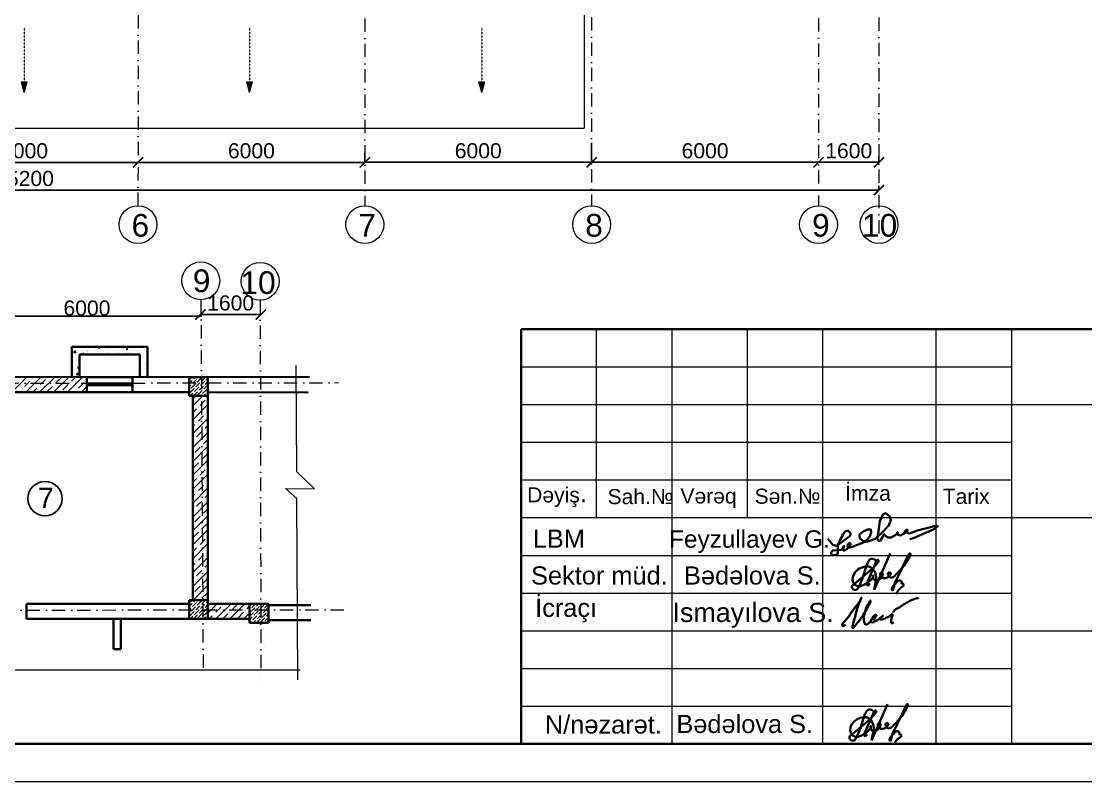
# Model space of a CAD drawing. Header units: millimetres. Extents: x 895788 to 1136524, y -21936 to 400945.
# Drawn here: x 1049184 to 1077339, y 130128 to 150246 of the extents above; entities that cross this region are included whole.
import ezdxf

# ---------------------------------------------------------------- set-up
doc = ezdxf.new("R2010")
doc.units = ezdxf.units.MM
doc.linetypes.add('( Hidden )', pattern=[0.275, 0.15, -0.125])
doc.linetypes.add('Штрихпунктирная', pattern=[670.277762, 352.777767, -176.388884, 0, -141.111112])
for name, color, linetype in [('0_ANNOT_Dimensions', 7, 'Continuous'), ('Arakesmelerin x_tti', 7, 'Continuous'), ('Конструктив - Ограждающий', 7, 'Continuous')]:
    doc.layers.add(name, color=color, linetype=linetype)
for name, color, linetype, lineweight in [('0_Ном._пера__21', 7, 'Continuous', 30), ('Arakesmelerin x_tti_Ном._пера__1', 7, 'Continuous', 15), ('Layer2_Pen_No__1', 7, 'Continuous', 15), ('невидимка_Ном._пера__241_Ном._пера__7', 7, 'Continuous', 60), ('оси_Ном._пера__1', 7, 'Continuous', 15), ('перегородка_Ном._пера__1_Ном._пера__7', 7, 'Continuous', 60), ('перегородка_Ном._пера__7', 7, 'Continuous', 60), ('перегородка_Ном._пера__7_Ном._пера__7', 7, 'Continuous', 60), ('размер_Ном._пера__241_Ном._пера__7', 7, 'Continuous', 60)]:
    doc.layers.add(name, color=color, linetype=linetype, lineweight=lineweight)
doc.styles.get("Standard").update_dxf_attribs({"font": 'arial.ttf', "height": 400})
doc.styles.add('СГЕНЕРИР_СТИЛЬ_1', font='arial.ttf')
doc.dimstyles.new('razmeri a-g', dxfattribs={"dimtxt": 400, "dimasz": 270, "dimexe": 1.25, "dimexo": 0.625, "dimgap": 100, "dimtad": 1, "dimdec": 0, "dimtxsty": 'Standard', "dimblk": 'ARCHTICK', "dimcen": 2.5, "dimadec": 0, "dimazin": 0, "dimtfac": 1, "dimtdec": 0, "dimtmove": 0, "dimatfit": 3, "dimfxl": 1, "dimarcsym": 0})

# ---------------------------------------------------------------- blocks, each defined once
blk = doc.blocks.new('Линия_326', base_point=(1903276, -1670817))
at = {"layer": 'Arakesmelerin x_tti', "linetype": 'Continuous', "lineweight": 0, "true_color": 0x000000}
blk.add_hatch(color=18, dxfattribs=at).paths.add_polyline_path([(1903276, -1674188), (1903426, -1673628), (1903126, -1673628)])
at = {"layer": 'Arakesmelerin x_tti_Ном._пера__1', "linetype": '( Hidden )'}
blk.add_line((1903276, -1670817), (1903276, -1673628), dxfattribs=at)
at = {"layer": 'Arakesmelerin x_tti_Ном._пера__1', "linetype": 'Continuous'}
for p, q in [((1903276, -1674188), (1903126, -1673628)), ((1903126, -1673628), (1903426, -1673628)), ((1903276, -1674188), (1903426, -1673628))]:
    blk.add_line(p, q, dxfattribs=at)
blk = doc.blocks.new('_ArchTick')
at = {"color": 0, "linetype": 'ByBlock', "const_width": 0.15}
blk.add_lwpolyline([(-0.5, -0.5), (0.5, 0.5)], dxfattribs=at)
blk = doc.blocks.new('*D100')
at = {"color": 0, "lineweight": -2, "transparency": 16777216}
for p, q in [((1026671, 145889), (1026671, 145779)), ((1071871, 145889), (1071871, 145779)), ((1071871, 145781), (1026671, 145781))]:
    blk.add_line(p, q, dxfattribs=at)
at = {"layer": 'Defpoints', "color": 0, "transparency": 16777216}
for p in [(1026671, 145890), (1071871, 145890), (1026671, 145781)]:
    blk.add_point(p, dxfattribs=at)
at = {"color": 0, "lineweight": -2, "transparency": 16777216, "xscale": 270, "yscale": 270, "zscale": 270, "rotation": 180}
blk.add_blockref('_ArchTick', (1026671, 145781), dxfattribs=at)
at = {"color": 0, "lineweight": -2, "transparency": 16777216, "xscale": 270, "yscale": 270, "zscale": 270}
blk.add_blockref('_ArchTick', (1071871, 145781), dxfattribs=at)
at = {"color": 0, "transparency": 16777216, "insert": (1049271, 146085), "char_height": 400, "attachment_point": 5}
blk.add_mtext('45200', dxfattribs=at)
blk = doc.blocks.new('*D105')
at = {"color": 0, "lineweight": -2, "transparency": 16777216}
for p, q in [((1046271, 146514), (1046271, 146515)), ((1046271, 146514), (1052271, 146514)), ((1052271, 146514), (1052271, 146515))]:
    blk.add_line(p, q, dxfattribs=at)
at = {"layer": 'Defpoints', "color": 0, "transparency": 16777216}
for p in [(1046271, 146514), (1052271, 146514), (1052271, 146514)]:
    blk.add_point(p, dxfattribs=at)
at = {"color": 0, "lineweight": -2, "transparency": 16777216, "xscale": 270, "yscale": 270, "zscale": 270, "rotation": 180}
blk.add_blockref('_ArchTick', (1046271, 146514), dxfattribs=at)
at = {"color": 0, "lineweight": -2, "transparency": 16777216, "xscale": 270, "yscale": 270, "zscale": 270}
blk.add_blockref('_ArchTick', (1052271, 146514), dxfattribs=at)
at = {"color": 0, "transparency": 16777216, "insert": (1049271, 146818), "char_height": 400, "attachment_point": 5}
blk.add_mtext('6000', dxfattribs=at)
blk = doc.blocks.new('*D106')
at = {"color": 0, "lineweight": -2, "transparency": 16777216}
for p, q in [((1052271, 146514), (1052271, 146515)), ((1052271, 146514), (1058271, 146514)), ((1058271, 146514), (1058271, 146515))]:
    blk.add_line(p, q, dxfattribs=at)
at = {"layer": 'Defpoints', "color": 0, "transparency": 16777216}
for p in [(1052271, 146514), (1058271, 146514), (1058271, 146514)]:
    blk.add_point(p, dxfattribs=at)
at = {"color": 0, "lineweight": -2, "transparency": 16777216, "xscale": 270, "yscale": 270, "zscale": 270, "rotation": 180}
blk.add_blockref('_ArchTick', (1052271, 146514), dxfattribs=at)
at = {"color": 0, "lineweight": -2, "transparency": 16777216, "xscale": 270, "yscale": 270, "zscale": 270}
blk.add_blockref('_ArchTick', (1058271, 146514), dxfattribs=at)
at = {"color": 0, "transparency": 16777216, "insert": (1055271, 146818), "char_height": 400, "attachment_point": 5}
blk.add_mtext('6000', dxfattribs=at)
blk = doc.blocks.new('*D107')
at = {"color": 0, "lineweight": -2, "transparency": 16777216}
for p, q in [((1064271, 147028), (1064271, 146514)), ((1058271, 146771), (1058271, 146514)), ((1058271, 146515), (1064271, 146515))]:
    blk.add_line(p, q, dxfattribs=at)
at = {"layer": 'Defpoints', "color": 0, "transparency": 16777216}
for p in [(1064271, 147029), (1058271, 146771), (1064271, 146515)]:
    blk.add_point(p, dxfattribs=at)
at = {"color": 0, "lineweight": -2, "transparency": 16777216, "xscale": 270, "yscale": 270, "zscale": 270, "rotation": 180}
blk.add_blockref('_ArchTick', (1058271, 146515), dxfattribs=at)
at = {"color": 0, "lineweight": -2, "transparency": 16777216, "xscale": 270, "yscale": 270, "zscale": 270}
blk.add_blockref('_ArchTick', (1064271, 146515), dxfattribs=at)
at = {"color": 0, "transparency": 16777216, "insert": (1061271, 146819), "char_height": 400, "attachment_point": 5}
blk.add_mtext('6000', dxfattribs=at)
blk = doc.blocks.new('*D108')
at = {"color": 0, "lineweight": -2, "transparency": 16777216}
for p, q in [((1064271, 146516), (1064271, 146516)), ((1064271, 146515), (1070271, 146515)), ((1070271, 146516), (1070271, 146516))]:
    blk.add_line(p, q, dxfattribs=at)
at = {"layer": 'Defpoints', "color": 0, "transparency": 16777216}
for p in [(1064271, 146515), (1070271, 146515), (1070271, 146515)]:
    blk.add_point(p, dxfattribs=at)
at = {"color": 0, "lineweight": -2, "transparency": 16777216, "xscale": 270, "yscale": 270, "zscale": 270, "rotation": 180}
blk.add_blockref('_ArchTick', (1064271, 146515), dxfattribs=at)
at = {"color": 0, "lineweight": -2, "transparency": 16777216, "xscale": 270, "yscale": 270, "zscale": 270}
blk.add_blockref('_ArchTick', (1070271, 146515), dxfattribs=at)
at = {"color": 0, "transparency": 16777216, "insert": (1067271, 146819), "char_height": 400, "attachment_point": 5}
blk.add_mtext('6000', dxfattribs=at)
blk = doc.blocks.new('*D109')
at = {"color": 0, "lineweight": -2, "transparency": 16777216}
for p, q in [((1070271, 146516), (1070271, 146516)), ((1070271, 146515), (1071871, 146515)), ((1071871, 146674), (1071871, 146514))]:
    blk.add_line(p, q, dxfattribs=at)
at = {"layer": 'Defpoints', "color": 0, "transparency": 16777216}
for p in [(1070271, 146515), (1071871, 146675), (1071871, 146515)]:
    blk.add_point(p, dxfattribs=at)
at = {"color": 0, "lineweight": -2, "transparency": 16777216, "xscale": 270, "yscale": 270, "zscale": 270, "rotation": 180}
blk.add_blockref('_ArchTick', (1070271, 146515), dxfattribs=at)
at = {"color": 0, "lineweight": -2, "transparency": 16777216, "xscale": 270, "yscale": 270, "zscale": 270}
blk.add_blockref('_ArchTick', (1071871, 146515), dxfattribs=at)
at = {"color": 0, "transparency": 16777216, "insert": (1071071, 146819), "char_height": 400, "attachment_point": 5}
blk.add_mtext('1600', dxfattribs=at)
blk = doc.blocks.new('q')
at = {"color": 5, "lineweight": 30}
for p, q in [((2397870, -1470775), (2397660, -1471262)), ((2398163, -1470618), (2397818, -1471398)), ((2398568, -1470628), (2398265, -1471257)), ((2397351, -1471305), (2397730, -1470992)), ((2397554, -1471187), (2397502, -1471315)), ((2397681, -1471312), (2397724, -1471267)), ((2397818, -1471398), (2397862, -1471161)), ((2398265, -1471257), (2398225, -1471415))]:
    blk.add_line(p, q, dxfattribs=at)
for centre, major_axis, ratio, start_param, end_param in [((2398555, -1471237), (54, 966), 0.999998, 1.141351, 1.370281), ((2397779, -1470816), (-0.1, 85.3), 0.999998, -1.457848, 1.201584), ((2397017, -1470152), (-94, 1097), 0.999998, 3.759686, 3.982125), ((2397898, -1470783), (0.9, 29.1), 0.999998, -0.550121, 1.329203), ((2397866, -1470775), (-0.7, 50.2), 0.999998, 3.810231, 5.023948), ((2397446, -1470115), (-24, 1272), 0.999998, 3.847144, 4.261592), ((2398587, -1470635), (0.2, 19.1), 0.999998, 3.978899, 7.527496), ((2397600, -1471174), (-2, 243), 0.999998, 0.890526, 1.841508), ((2397681, -1471249), (-5, 353), 0.999998, -0.083286, 0.861459), ((2396875, -1470852), (3, 757), 0.999998, 4.257909, 4.5312), ((2397613, -1471130), (3, 251), 0.999998, 4.601269, 5.920157), ((2397867, -1471054), (-1, 139), 0.999998, 2.852467, 4.617357), ((2397978, -1471058), (-3.5, 29.1), 0.999998, 4.302361, 7.89513), ((2398056, -1471055), (6, 107), 0.999998, 1.699245, 2.695085), ((2398038, -1470996), (3, 157), 0.999998, 2.938921, 4.280467), ((2398149, -1471056), (-2.9, 31.6), 0.999998, 4.360655, 7.971835), ((2398249, -1471034), (0, 134), 0.999998, 1.778185, 2.534529), ((2398160, -1471000), (-6, 145), 0.999998, 3.186951, 4.182019), ((2397495, -1471181), (0, 142), 0.999998, 2.005347, 3.576171), ((2397370, -1470801), (4, 541), 0.999998, 3.498001, 3.953952), ((2397696, -1471276), (-1.8, 38.4), 0.999998, 1.129032, 2.700136), ((2397554, -1470974), (-34, 285), 0.999998, 3.819341, 4.143746), ((2397802, -1471100), (-7.55, 7.95), 0.999967, 3.961598, 7.086009), ((2397941, -1471088), (8, 150), 0.999998, 1.702221, 2.352386), ((2398953, -1471852), (67, 890), 0.999998, 0.844875, 1.069119), ((2398368, -1471248), (-0.9, 51.2), 0.999998, 4.12559, 7.030755), ((2398431, -1471296), (-0.1, 29.1), 0.999999, 4.199557, 7.036903), ((2397389, -1471339), (0.1, 51), 0.999998, 0.840791, 2.297147), ((2397413, -1471331), (-0.3, 74.6), 0.999998, 2.152371, 3.651563), ((2397180, -1471167), (31, 353), 0.999998, 4.09483, 4.36883), ((2398236, -1471382), (0.1, 34.9), 0.999998, 1.063449, 2.846584), ((2398763, -1471767), (11, 550), 0.999998, 0.611923, 1.050831)]:
    blk.add_ellipse(centre, major_axis=major_axis, ratio=ratio, start_param=start_param, end_param=end_param, dxfattribs=at)

msp = doc.modelspace()

# ---------------------------------------------------------------- linework, layer by layer
for p, q in [((1055521.343, 143144.867), (1055521.343, 143145.492)), ((1053921.148, 142488.207), (1053921.148, 142488.832)), ((1053921.148, 142488.207), (1053921.148, 142488.832)), ((1055521.343, 142487.582), (1053921.148, 142487.582)), ((1055521.343, 142488.207), (1055521.343, 142488.832)), ((1053949.904, 142446.11), (1047949.727, 142446.11)), ((1051225.925, 141615.698), (1051261.495, 141629.352)), ((1051251.163, 141598.553), (1051261.464, 141629.251)), ((1051726.367, 141623.376), (1051726.367, 141623.376)), ((1052037.289, 141619.619), (1052037.289, 141619.619)), ((1052516.453, 141633.766), (1052521.922, 141633.288)), ((1050555.997, 141365.354), (1050555.997, 141365.354)), ((1050570.583, 141482.478), (1050610.15, 141523.716)), ((1050570.646, 141482.344), (1050615.826, 141475.337)), ((1050615.848, 141475.481), (1050610.236, 141523.726)), ((1050643.903, 141484.554), (1050643.903, 141484.554)), ((1050658.246, 141593.985), (1050658.246, 141593.985)), ((1050662.413, 141530.824), (1050662.413, 141530.824)), ((1050681.25, 141478.91), (1050681.25, 141478.91)), ((1050721.922, 141433.141), (1050721.922, 141032.413)), ((1050763.048, 141433.766), (1050769.917, 141441.952)), ((1050771.764, 141433.766), (1050770.244, 141442.01)), ((1050771.075, 141501.297), (1050771.075, 141501.297)), ((1050799.049, 141451.756), (1050824.318, 141434.712)), ((1050799.092, 141451.853), (1050834.662, 141465.506)), ((1050824.331, 141434.707), (1050834.631, 141465.405)), ((1050933.595, 141519.367), (1050933.595, 141519.367)), ((1050945.099, 141516.998), (1050945.099, 141516.998)), ((1050963.471, 141526.626), (1050963.471, 141526.626)), ((1051146.681, 141433.766), (1051152.309, 141439.631)), ((1051148.514, 141467.06), (1051148.514, 141467.06)), ((1051153.077, 141433.766), (1051152.393, 141439.641)), ((1051204.776, 141507.909), (1051204.776, 141507.909)), ((1051205.924, 141552.767), (1051205.924, 141552.767)), ((1051225.881, 141615.601), (1051251.15, 141598.557)), ((1051284.299, 141568.864), (1051284.299, 141568.864)), ((1051411.471, 141585.606), (1051411.471, 141585.606)), ((1051444.772, 141517.913), (1051444.772, 141517.913)), ((1051462.519, 141585.288), (1051462.519, 141585.288)), ((1051475.957, 141496.452), (1051475.957, 141496.452)), ((1051603.867, 141610.936), (1051603.867, 141610.936)), ((1051720.19, 141454.266), (1051720.19, 141454.266)), ((1051741.031, 141568.766), (1051741.031, 141568.766)), ((1051747.138, 141484.994), (1051747.138, 141484.994)), ((1051791.056, 141452.812), (1051791.056, 141452.812)), ((1051918.228, 141469.555), (1051918.228, 141469.555)), ((1051955.943, 141574.917), (1051981.212, 141557.872)), ((1051955.987, 141575.014), (1051991.557, 141588.668)), ((1051981.016, 141490.035), (1051981.016, 141490.035)), ((1051981.225, 141557.868), (1051991.525, 141588.566)), ((1052018.319, 141473.537), (1052018.319, 141473.537)), ((1052110.624, 141494.884), (1052110.624, 141494.884)), ((1052237.61, 141522.556), (1052237.61, 141522.556)), ((1052289.501, 141462.079), (1052289.501, 141462.079)), ((1052321.922, 141433.141), (1052321.922, 141032.413)), ((1052424.985, 141353.504), (1052424.985, 141353.504)), ((1052431.452, 141537.122), (1052431.452, 141537.122)), ((1052495.281, 141391.534), (1052495.281, 141391.534)), ((1052501.458, 141560.644), (1052501.458, 141560.644)), ((1050535.024, 141062.249), (1050535.024, 141062.249)), ((1050563.489, 141271.238), (1050563.489, 141271.238)), ((1050637.436, 141300.936), (1050637.436, 141300.936)), ((1050668.896, 141140.69), (1050668.896, 141140.69)), ((1050670.6, 141203.001), (1050670.6, 141203.001)), ((1050675.073, 141309.8), (1050675.073, 141309.8)), ((1050675.445, 141083.38), (1050700.714, 141066.336)), ((1050675.488, 141083.476), (1050711.058, 141097.13)), ((1050696.193, 141125.904), (1050696.193, 141125.904)), ((1050700.727, 141066.331), (1050711.027, 141097.029)), ((1052434.298, 141255.827), (1052434.298, 141255.827)), ((1052461.758, 141191.035), (1052461.758, 141191.035)), ((1052483.741, 141178.472), (1052483.741, 141178.472)), ((1052489.104, 141222.424), (1052489.104, 141222.424)), ((1050521.297, 140833.766), (1050310.955, 140833.766)), ((1050562.553, 140925.543), (1050562.553, 140925.543)), ((1050637.933, 140903.541), (1050677.5, 140944.779)), ((1050637.996, 140903.408), (1050683.175, 140896.401)), ((1050656.748, 140950.709), (1050656.748, 140950.709)), ((1050662.718, 140971.58), (1050662.718, 140971.58)), ((1050683.198, 140896.544), (1050677.585, 140944.789)), ((1052322.547, 140833.766), (1052879.41, 140833.766)), ((1052332.05, 141027.197), (1052332.05, 141027.197)), ((1052350.102, 140978.111), (1052350.102, 140978.111)), ((1052360.691, 140932.814), (1052360.691, 140932.814)), ((1052476.75, 140884.204), (1052476.75, 140884.204)), ((1052482.927, 141053.314), (1052482.927, 141053.314))]:
    msp.add_line(p, q)
at = {"lineweight": 30}
for p, q in [((1062404.858, 131125.902), (1062404.858, 142104.049)), ((1062404.858, 142104.049), (1099331.354, 142104.049)), ((1099331.354, 131125.902), (1020488.296, 131125.902))]:
    msp.add_line(p, q, dxfattribs=at)
at = {"color": 0, "lineweight": 30}
for p, q in [((1052521.922, 141633.766), (1050521.922, 141633.766)), ((1050521.922, 141633.766), (1050521.922, 140833.766)), ((1052521.922, 140833.766), (1052521.922, 141633.766)), ((1052321.922, 141433.766), (1050721.922, 141433.766)), ((1050721.922, 141433.766), (1050721.922, 140833.766)), ((1052321.922, 140833.766), (1052321.922, 141433.766)), ((1035057.739, 140816.022), (1056808.963, 140841.418)), ((1052121.922, 140833.766), (1050921.922, 140833.766)), ((1050921.922, 140833.766), (1050921.922, 140433.766)), ((1052121.922, 140433.766), (1052121.922, 140833.766)), ((1053621.488, 140433.766), (1048221.507, 140433.766)), ((1050921.922, 140433.766), (1052121.922, 140433.766)), ((1053721.683, 134933.76), (1053721.683, 140333.766)), ((1054121.312, 140430.527), (1056775.543, 140423.868)), ((1054121.488, 140333.766), (1054121.488, 134933.76)), ((1049320.683, 134833.76), (1053621.488, 134833.76)), ((1049320.683, 134833.76), (1049320.683, 134433.76)), ((1054121.683, 134833.76), (1055221.683, 134833.76)), ((1055740.571, 134802.377), (1056840.571, 134802.377)), ((1053921.683, 134433.76), (1049320.683, 134433.76)), ((1051621.488, 134433.76), (1051621.488, 133634.551)), ((1051821.488, 133634.551), (1051821.488, 134433.76)), ((1055221.488, 134433.76), (1054121.488, 134433.76)), ((1056840.376, 134402.377), (1055740.376, 134402.377)), ((1051621.488, 133634.551), (1051821.488, 133634.551))]:
    msp.add_line(p, q, dxfattribs=at)
at = {"color": 7, "lineweight": 0}
for p, q in [((1056474.819, 138325.62), (1056458.052, 141142.054)), ((1056941.136, 137875.331), (1056474.819, 138325.62)), ((1056471.841, 137620.82), (1056171.149, 137881.488)), ((1056171.149, 137881.488), (1056941.136, 137875.331)), ((1056498.995, 132825.644), (1056471.841, 137620.82)), ((1056558.127, 133075.188), (1046985.368, 133079.157))]:
    msp.add_line(p, q, dxfattribs=at)
at = {"color": 3, "lineweight": 30}
for p, q in [((1054121.312, 140833.766), (1053621.312, 140833.766)), ((1053621.312, 140833.766), (1053621.312, 140333.766)), ((1054121.312, 140333.766), (1054121.312, 140833.766)), ((1053621.312, 140333.766), (1054121.312, 140333.766)), ((1054121.488, 134933.76), (1053621.488, 134933.76)), ((1053621.488, 134933.76), (1053621.488, 134433.76)), ((1054121.488, 134433.76), (1054121.488, 134933.76)), ((1055721.683, 134833.76), (1055221.683, 134833.76)), ((1055221.683, 134833.76), (1055221.683, 134333.76)), ((1055721.683, 134333.76), (1055721.683, 134833.76)), ((1053621.488, 134433.76), (1054121.488, 134433.76)), ((1055221.683, 134333.76), (1055721.683, 134333.76))]:
    msp.add_line(p, q, dxfattribs=at)
at = {"lineweight": 9}
for p, q in [((1053624.063, 140750.934), (1053706.894, 140833.766)), ((1053745.597, 140784.08), (1053795.283, 140833.766)), ((1053833.985, 140695.692), (1053944.471, 140806.177)), ((1053845.034, 140795.129), (1053845.034, 140795.129)), ((1053867.131, 140817.226), (1053883.671, 140833.766)), ((1053955.519, 140728.837), (1054060.448, 140833.766)), ((1053966.568, 140828.274), (1053966.568, 140828.274)), ((1054077.053, 140761.983), (1054121.312, 140806.242)), ((1053621.312, 140659.795), (1053701.403, 140739.886)), ((1053621.312, 140571.407), (1053668.257, 140618.352)), ((1053621.312, 140483.019), (1053635.111, 140496.818)), ((1053646.16, 140419.478), (1053756.645, 140529.964)), ((1053657.208, 140518.915), (1053657.208, 140518.915)), ((1053679.305, 140541.012), (1053789.791, 140651.498)), ((1053690.354, 140640.449), (1053690.354, 140640.449)), ((1053712.451, 140662.546), (1053822.937, 140773.032)), ((1053723.5, 140761.983), (1053723.5, 140761.983)), ((1053767.694, 140452.624), (1053878.179, 140563.109)), ((1053778.742, 140552.061), (1053778.742, 140552.061)), ((1053800.839, 140574.158), (1053911.325, 140684.643)), ((1053811.888, 140673.595), (1053811.888, 140673.595)), ((1053889.228, 140485.769), (1053999.713, 140596.255)), ((1053900.276, 140585.206), (1053900.276, 140585.206)), ((1053922.373, 140607.303), (1054032.859, 140717.789)), ((1053933.422, 140706.74), (1053933.422, 140706.74)), ((1053977.616, 140397.381), (1054088.102, 140507.867)), ((1053988.665, 140496.818), (1053988.665, 140496.818)), ((1054010.762, 140518.915), (1054121.247, 140629.401)), ((1054021.81, 140618.352), (1054021.81, 140618.352)), ((1054043.907, 140640.449), (1054121.312, 140717.854)), ((1054054.956, 140739.886), (1054054.956, 140739.886)), ((1054110.199, 140529.964), (1054110.199, 140529.964)), ((1053624.063, 140397.381), (1053624.063, 140397.381)), ((1053648.836, 140333.766), (1053723.5, 140408.43)), ((1053737.224, 140333.766), (1053845.034, 140441.575)), ((1053745.597, 140430.527), (1053745.597, 140430.527)), ((1053833.985, 140342.138), (1053833.985, 140342.138)), ((1053856.082, 140364.235), (1053966.568, 140474.721)), ((1053867.131, 140463.672), (1053867.131, 140463.672)), ((1053914.001, 140333.766), (1053933.422, 140353.187)), ((1053955.519, 140375.284), (1053955.519, 140375.284)), ((1054002.389, 140333.766), (1054054.956, 140386.333)), ((1054077.053, 140408.43), (1054077.053, 140408.43)), ((1054090.778, 140333.766), (1054121.312, 140364.3)), ((1054099.15, 140430.527), (1054121.312, 140452.688)), ((1053623.886, 134850.929), (1053706.718, 134933.76)), ((1053712.275, 134762.54), (1053822.76, 134873.026)), ((1053723.323, 134861.977), (1053723.323, 134861.977)), ((1053745.42, 134884.074), (1053795.106, 134933.76)), ((1053833.809, 134795.686), (1053944.294, 134906.172)), ((1053844.857, 134895.123), (1053844.857, 134895.123)), ((1053866.954, 134917.22), (1053883.495, 134933.76)), ((1053955.343, 134828.832), (1054060.271, 134933.76)), ((1053966.391, 134928.269), (1053966.391, 134928.269)), ((1054076.877, 134861.977), (1054121.488, 134906.589)), ((1053621.488, 134760.142), (1053701.226, 134839.88)), ((1053621.488, 134671.754), (1053668.081, 134718.346)), ((1053621.488, 134583.365), (1053634.935, 134596.812)), ((1053645.984, 134519.473), (1053756.469, 134629.958)), ((1053657.032, 134618.909), (1053657.032, 134618.909)), ((1053679.129, 134641.006), (1053789.615, 134751.492)), ((1053690.178, 134740.443), (1053690.178, 134740.443)), ((1053767.518, 134552.618), (1053878.003, 134663.104)), ((1053778.566, 134652.055), (1053778.566, 134652.055)), ((1053800.663, 134674.152), (1053911.149, 134784.638)), ((1053811.712, 134773.589), (1053811.712, 134773.589)), ((1053889.052, 134585.764), (1053999.537, 134696.249)), ((1053900.1, 134685.201), (1053900.1, 134685.201)), ((1053922.197, 134707.298), (1054032.683, 134817.783)), ((1053933.246, 134806.735), (1053933.246, 134806.735)), ((1053977.44, 134497.375), (1054087.925, 134607.861)), ((1053988.488, 134596.812), (1053988.488, 134596.812)), ((1054010.586, 134618.909), (1054121.071, 134729.395)), ((1054021.634, 134718.346), (1054021.634, 134718.346)), ((1054043.731, 134740.443), (1054121.488, 134818.2)), ((1054054.78, 134839.88), (1054054.78, 134839.88)), ((1054110.022, 134629.958), (1054110.022, 134629.958)), ((1055221.683, 134766.94), (1055271.963, 134817.22)), ((1055221.683, 134678.551), (1055238.818, 134695.686)), ((1055221.683, 134501.775), (1055327.206, 134607.298)), ((1055227.769, 134596.249), (1055227.769, 134596.249)), ((1055249.866, 134618.346), (1055360.352, 134728.832)), ((1055260.915, 134717.783), (1055260.915, 134717.783)), ((1055283.012, 134739.88), (1055376.892, 134833.76)), ((1055338.255, 134529.958), (1055448.74, 134640.443)), ((1055349.303, 134629.395), (1055349.303, 134629.395)), ((1055371.4, 134651.492), (1055481.886, 134761.977)), ((1055382.449, 134750.929), (1055382.449, 134750.929)), ((1055404.546, 134773.026), (1055465.28, 134833.76)), ((1055459.789, 134563.104), (1055570.274, 134673.589)), ((1055470.837, 134662.54), (1055470.837, 134662.54)), ((1055492.934, 134684.638), (1055603.42, 134795.123)), ((1055503.983, 134784.074), (1055503.983, 134784.074)), ((1055526.08, 134806.172), (1055553.669, 134833.76)), ((1055548.177, 134474.715), (1055658.662, 134585.201)), ((1055581.323, 134596.249), (1055691.808, 134706.735)), ((1055592.371, 134695.686), (1055592.371, 134695.686)), ((1055614.468, 134717.783), (1055721.683, 134824.998)), ((1055625.517, 134817.22), (1055625.517, 134817.22)), ((1055680.759, 134607.298), (1055680.759, 134607.298)), ((1055702.857, 134629.395), (1055721.683, 134648.221)), ((1055713.905, 134728.832), (1055713.905, 134728.832)), ((1053623.886, 134497.375), (1053623.886, 134497.375)), ((1053648.66, 134433.76), (1053723.323, 134508.424)), ((1053737.048, 134433.76), (1053844.857, 134541.57)), ((1053745.42, 134530.521), (1053745.42, 134530.521)), ((1053833.809, 134442.133), (1053833.809, 134442.133)), ((1053855.906, 134464.23), (1053966.391, 134574.715)), ((1053866.954, 134563.667), (1053866.954, 134563.667)), ((1053913.825, 134433.76), (1053933.246, 134453.181)), ((1053955.343, 134475.278), (1053955.343, 134475.278)), ((1054002.213, 134433.76), (1054054.78, 134486.327)), ((1054076.877, 134508.424), (1054076.877, 134508.424)), ((1054090.602, 134433.76), (1054121.488, 134464.647)), ((1054098.974, 134530.521), (1054121.488, 134553.035)), ((1055221.683, 134413.386), (1055294.06, 134485.764)), ((1055230.445, 134333.76), (1055260.915, 134364.23)), ((1055283.012, 134386.327), (1055283.012, 134386.327)), ((1055305.109, 134408.424), (1055415.594, 134518.909)), ((1055316.158, 134507.861), (1055316.158, 134507.861)), ((1055318.834, 134333.76), (1055382.449, 134397.375)), ((1055404.546, 134419.473), (1055404.546, 134419.473)), ((1055407.222, 134333.76), (1055503.983, 134430.521)), ((1055426.643, 134441.57), (1055537.128, 134552.055)), ((1055437.691, 134541.006), (1055437.691, 134541.006)), ((1055515.031, 134353.181), (1055625.517, 134463.667)), ((1055526.08, 134452.618), (1055526.08, 134452.618)), ((1055559.225, 134574.152), (1055559.225, 134574.152)), ((1055583.999, 134333.76), (1055592.371, 134342.133)), ((1055614.468, 134364.23), (1055614.468, 134364.23)), ((1055636.565, 134386.327), (1055721.683, 134471.445)), ((1055647.614, 134485.764), (1055647.614, 134485.764)), ((1055669.711, 134507.861), (1055721.683, 134559.833)), ((1055672.387, 134333.76), (1055713.905, 134375.278))]:
    msp.add_line(p, q, dxfattribs=at)
at = {"color": 146, "lineweight": 30, "true_color": 0x105689}
for p, q in [((1050921.922, 140664.903), (1050921.922, 140614.903)), ((1052121.922, 140664.903), (1050921.922, 140664.903)), ((1050921.922, 140614.903), (1052121.922, 140614.903)), ((1052121.922, 140614.903), (1052121.922, 140664.903))]:
    msp.add_line(p, q, dxfattribs=at)
at = {"lineweight": 25}
msp.add_circle((1049812.534, 137618.064), 454.873, dxfattribs=at)
at = {"color": 5, "lineweight": 30}
for points, knots in [([(1070989.669, 134285.957), (1070975.876, 134272.896), (1070952.398, 134250.663), (1070895.021, 134238.787), (1070889.457, 134287.566), (1070940.741, 134347.624), (1071038.383, 134454.737), (1071149.395, 134615.173), (1071288.178, 134802.328), (1071341.973, 134864.553), (1071424.235, 135006.974), (1071389.755, 134982.436), (1071373.368, 134919.96), (1071334.62, 134815.303), (1071276.446, 134667.026), (1071242.888, 134501.036), (1071204.228, 134376.566), (1071141.292, 134135.214), (1071241.982, 134263.797), (1071303.4, 134331.52), (1071394.315, 134450.341), (1071470.052, 134566.488), (1071547.192, 134685.923), (1071598.663, 134799.221), (1071641.479, 134859.199), (1071645.562, 134943.569), (1071607.573, 134854.513), (1071544.406, 134778.863), (1071490.8, 134588.044), (1071462.077, 134427.362), (1071480.683, 134328.752), (1071527.775, 134274.588), (1071600.161, 134306.675), (1071650.374, 134397.538), (1071714.922, 134433.407), (1071816.533, 134561.922), (1071742.271, 134508.547), (1071690.563, 134486.016), (1071710.436, 134399.986), (1071770.977, 134465.609), (1071834.739, 134557.19), (1071719.824, 134526.9), (1071699.36, 134455.619), (1071637.31, 134368.356), (1071705.196, 134331.233), (1071765.314, 134377.853), (1071842.353, 134402.579), (1071906.984, 134470.856), (1071961.217, 134491.832), (1071987.144, 134538.212), (1071928.826, 134478.324), (1071887.613, 134458.727), (1071920.768, 134404.52), (1071997.192, 134432.46), (1072078.918, 134473.467), (1072147.061, 134500.634), (1072232.277, 134577.251), (1072225.19, 134513.607), (1072199.35, 134459.71), (1072187.034, 134392.319), (1072191.462, 134316.132), (1072235.978, 134319.159), (1072251.608, 134331.769), (1072259.716, 134338.311)], [0, 0, 0, 0, 59.841599005, 101.857622688, 130.410815196, 177.525697162, 334.711506331, 564.048856533, 785.994645112, 944.112946491, 1013.033079521, 1015.599763906, 1066.269405156, 1193.782914585, 1358.828470994, 1547.557839238, 1667.244060404, 1849.634436366, 1908.950902363, 2043.150106903, 2163.453323859, 2344.552969659, 2461.790928785, 2593.831001401, 2698.274176927, 2726.193496804, 2766.10913724, 2871.019467613, 3119.514606693, 3292.027812656, 3363.627362358, 3421.069957947, 3472.824619595, 3569.044134776, 3709.183313181, 3792.202300434, 3825.05913991, 3916.329241628, 3955.047179964, 4012.263979806, 4110.9942459, 4154.580414266, 4277.755487765, 4354.29664494, 4397.199797972, 4457.484503743, 4562.821825613, 4641.348673437, 4730.263169122, 4736.766599602, 4780.887585061, 4852.166499914, 4879.236071445, 4936.215841835, 5054.257688922, 5155.179487039, 5223.121600383, 5242.321046791, 5314.067538116, 5412.922388539, 5462.531340317, 5491.745863199, 5523.236307972, 5523.236307972, 5523.236307972, 5523.236307972]), ([(1072250.885, 134601.185), (1072254.592, 134614.298), (1072261.043, 134637.121), (1072290.255, 134681.274), (1072374.33, 134720.632), (1072488.722, 134795.021), (1072615.473, 134871.944), (1072733.04, 134934.408), (1072809.056, 134958.877), (1072908.244, 135002.662), (1072906.465, 134967.183), (1072906.303, 134963.951)], [0, 0, 0, 0, 40.70813899, 70.85010752, 155.528787746, 309.710052415, 482.249872048, 608.671108543, 683.998804581, 775.726699023, 784.920084487, 784.920084487, 784.920084487, 784.920084487])]:
    msp.add_open_spline(points, degree=3, knots=knots, dxfattribs=at)
at = {"layer": '0_ANNOT_Dimensions', "lineweight": 9}
for p, q in [((1052037.599, 140833.766), (1052338.849, 140833.766)), ((1052037.599, 140433.766), (1052338.849, 140433.766)), ((1052687.599, 140433.766), (1052386.349, 140433.766)), ((1053721.683, 139641.745), (1053721.683, 139724.818)), ((1053721.683, 139641.745), (1053721.683, 139724.818)), ((1054121.488, 139673.285), (1054121.488, 139724.818)), ((1051621.488, 134056.279), (1051621.488, 133755.029))]:
    msp.add_line(p, q, dxfattribs=at)
at = {"layer": '0_Ном._пера__21', "color": 5, "linetype": 'Continuous', "flags": 128}
msp.add_lwpolyline([(1070516.689, 136556.448), (1070647.486, 136391.783), (1070757.361, 136366.443), (1071077.817, 136607.843, 1.249640379), (1070955.286, 136722.69, 0.079258228), (1070779.9, 136353.773), (1070779.9, 136196.106), (1070762.996, 136136.981), (1070631.991, 136114.457), (1070599.592, 136180.621), (1070651.712, 136248.192), (1070861.601, 136266.493), (1070909.199, 136278.713), (1070954.514, 136349.404), (1070938.168, 136359.883), (1070906.795, 136310.942), (1070932.409, 136247.786), (1070971.646, 136247.786), (1071103.884, 136342.773), (1071120.676, 136409.897), (1071095.93, 136444.342), (1071050.388, 136411.623), (1071040.252, 136353.371), (1071067.038, 136316.306), (1071143.655, 136334.838), (1071507.248, 136478.621), (1071625.97, 136612.805), (1071666.958, 136728.626), (1071658.183, 136798.134), (1071565.585, 136798.134), (1071456.352, 136746.601), (1071349.202, 136657.965), (1071372.257, 136555.17), (1071453.837, 136500.228), (1071552.968, 136474.875), (1071632.381, 136497.55), (1071767.23, 136557.351), (1071931.729, 136690.566), (1072128.844, 136903.143), (1072181.313, 137044.86), (1072150.115, 137155.4), (1072039.504, 137233.345), (1071977.108, 137199.333), (1071897.695, 137023.603), (1071848.062, 136696.235), (1071826.822, 136556.144), (1071856.57, 136502.081), (1071900.531, 136502.081), (1071960.091, 136595.615), (1072012.122, 136677.326), (1072056.521, 136622.541), (1072111.827, 136585.695), (1072186.986, 136585.695), (1072292.871, 136639.972), (1072369.258, 136695.006), (1072358.6, 136732.287), (1072336.394, 136702.107), (1072374.587, 136655.949), (1072441.204, 136645.298), (1072499.826, 136680.803), (1072625.953, 136755.366), (1072625.953, 136788.209), (1072593.977, 136788.209), (1072542.461, 136734.95), (1072681.023, 136696.781), (1072861.117, 136761.119), (1072983.043, 136800.058), (1073138.11, 136838.355), (1073329.885, 136885.717), (1073427.746, 136885.717), (1073373.384, 136848.151), (1073293.776, 136793.141), (1073121.177, 136718.122), (1072804.833, 136576.298), (1072683.69, 136543.54)], format="xyb", dxfattribs=at)
at = {"layer": 'Layer2_Pen_No__1', "color": 7, "linetype": 'Continuous', "lineweight": 15}
for p in [(1064070.921, 150814.973), (1040470.745, 147414.973)]:
    msp.add_line(p, (1064070.921, 147414.973), dxfattribs=at)
at = {"layer": 'Конструктив - Ограждающий', "color": 18, "linetype": 'Continuous', "lineweight": 0, "true_color": 0x000000}
for p, q in [((1048934.837, 140433.766), (1049334.837, 140833.766)), ((1049302.533, 140433.766), (1049702.533, 140833.766)), ((1049502.172, 140817.253), (1049518.685, 140833.766)), ((1049670.228, 140433.766), (1050070.228, 140833.766)), ((1049869.868, 140817.253), (1049869.868, 140817.253)), ((1050037.924, 140433.766), (1050437.924, 140833.766)), ((1050099.678, 140679.367), (1050237.563, 140817.253)), ((1050405.619, 140433.766), (1050805.619, 140833.766)), ((1050513.335, 140725.329), (1050621.772, 140833.766)), ((1049226.401, 140541.482), (1049226.401, 140541.482)), ((1049272.363, 140587.444), (1049410.249, 140725.329)), ((1049456.21, 140771.291), (1049456.21, 140771.291)), ((1049486.381, 140433.766), (1049594.096, 140541.482)), ((1049640.058, 140587.444), (1049640.058, 140587.444)), ((1049686.02, 140633.406), (1049823.906, 140771.291)), ((1049869.868, 140449.558), (1050007.754, 140587.444)), ((1050053.716, 140633.406), (1050053.716, 140633.406)), ((1050283.525, 140495.52), (1050421.411, 140633.406)), ((1050467.373, 140679.367), (1050467.373, 140679.367)), ((1050651.221, 140495.52), (1050651.221, 140495.52)), ((1050697.183, 140541.482), (1050835.069, 140679.367)), ((1050773.315, 140433.766), (1050921.922, 140582.373)), ((1050881.031, 140725.329), (1050881.031, 140725.329)), ((1050237.563, 140449.558), (1050237.563, 140449.558)), ((1050589.467, 140433.766), (1050605.259, 140449.558)), ((1053721.683, 140072.875), (1053982.575, 140333.766)), ((1053730.671, 140265.71), (1053798.727, 140333.766)), ((1053914.519, 140081.862), (1054052.404, 140219.748)), ((1054098.366, 140265.71), (1054098.366, 140265.71)), ((1053721.683, 139705.179), (1054121.683, 140105.179)), ((1053721.683, 139889.027), (1053822.595, 139989.938)), ((1053868.557, 140035.9), (1053868.557, 140035.9)), ((1053721.683, 139337.484), (1054121.683, 139737.484)), ((1053868.557, 139668.205), (1054006.442, 139806.091)), ((1054052.404, 139852.053), (1054052.404, 139852.053)), ((1054098.366, 139898.015), (1054121.683, 139921.331)), ((1053721.683, 139521.331), (1053776.633, 139576.281)), ((1053721.683, 138969.788), (1054121.683, 139369.788)), ((1053822.595, 139622.243), (1053822.595, 139622.243)), ((1053822.595, 139254.547), (1053960.48, 139392.433)), ((1054006.442, 139438.395), (1054006.442, 139438.395)), ((1054052.404, 139484.357), (1054121.683, 139553.636)), ((1053721.683, 139153.636), (1053730.671, 139162.623)), ((1053776.633, 139208.585), (1053776.633, 139208.585)), ((1054006.442, 139070.7), (1054121.683, 139185.94)), ((1053721.683, 138602.093), (1054121.683, 139002.093)), ((1053776.633, 138840.89), (1053914.519, 138978.776)), ((1053960.48, 139024.738), (1053960.48, 139024.738)), ((1053721.683, 138234.397), (1054121.683, 138634.397)), ((1053730.671, 138794.928), (1053730.671, 138794.928)), ((1053730.671, 138427.232), (1053868.557, 138565.118)), ((1053914.519, 138611.08), (1053914.519, 138611.08)), ((1053960.48, 138657.042), (1054098.366, 138794.928)), ((1053721.683, 137866.701), (1054121.683, 138266.701)), ((1053914.519, 138243.385), (1054052.404, 138381.271)), ((1054098.366, 138427.232), (1054098.366, 138427.232)), ((1053721.683, 138050.549), (1053822.595, 138151.461)), ((1053868.557, 138197.423), (1053868.557, 138197.423)), ((1053868.557, 137829.727), (1054006.442, 137967.613)), ((1054052.404, 138013.575), (1054052.404, 138013.575)), ((1054098.366, 138059.537), (1054121.683, 138082.854)), ((1053721.683, 137499.006), (1054121.683, 137899.006)), ((1053721.683, 137682.854), (1053776.633, 137737.803)), ((1053822.595, 137783.765), (1053822.595, 137783.765)), ((1054052.404, 137645.879), (1054121.683, 137715.158)), ((1053721.683, 137131.31), (1054121.683, 137531.31)), ((1053822.595, 137416.07), (1053960.48, 137553.956)), ((1054006.442, 137599.918), (1054006.442, 137599.918)), ((1053721.683, 137315.158), (1053730.671, 137324.146)), ((1053721.683, 136763.615), (1054121.683, 137163.615)), ((1053776.633, 137370.108), (1053776.633, 137370.108)), ((1053776.633, 137002.412), (1053914.519, 137140.298)), ((1053960.48, 137186.26), (1053960.48, 137186.26)), ((1054006.442, 137232.222), (1054121.683, 137347.463)), ((1053730.671, 136956.45), (1053730.671, 136956.45)), ((1053960.48, 136818.565), (1054098.366, 136956.45)), ((1053721.683, 136395.919), (1054121.683, 136795.919)), ((1053730.671, 136588.755), (1053868.557, 136726.641)), ((1053914.519, 136772.603), (1053914.519, 136772.603)), ((1054098.366, 136588.755), (1054098.366, 136588.755)), ((1053721.683, 136028.224), (1054121.683, 136428.224)), ((1053721.683, 136212.072), (1053822.595, 136312.983)), ((1053868.557, 136358.945), (1053868.557, 136358.945)), ((1053914.519, 136404.907), (1054052.404, 136542.793)), ((1053721.683, 135660.528), (1054121.683, 136060.528)), ((1053868.557, 135991.25), (1054006.442, 136129.135)), ((1054052.404, 136175.097), (1054052.404, 136175.097)), ((1054098.366, 136221.059), (1054121.683, 136244.376)), ((1053721.683, 135844.376), (1053776.633, 135899.326)), ((1053822.595, 135945.288), (1053822.595, 135945.288)), ((1053822.595, 135577.592), (1053960.48, 135715.478)), ((1054006.442, 135761.44), (1054006.442, 135761.44)), ((1054052.404, 135807.402), (1054121.683, 135876.681)), ((1053721.683, 135292.833), (1054121.683, 135692.833)), ((1053721.683, 135476.681), (1053730.671, 135485.668)), ((1053776.633, 135531.63), (1053776.633, 135531.63)), ((1054006.442, 135393.744), (1054121.683, 135508.985)), ((1053730.306, 134933.76), (1054121.683, 135325.137)), ((1053776.633, 135163.935), (1053914.519, 135301.821)), ((1053960.48, 135347.783), (1053960.48, 135347.783)), ((1053730.671, 135117.973), (1053730.671, 135117.973)), ((1053914.519, 134934.125), (1053914.519, 134934.125)), ((1053960.48, 134980.087), (1054098.366, 135117.973)), ((1054098.002, 134933.76), (1054121.683, 134957.442)), ((1054121.488, 134589.551), (1054365.697, 134833.76)), ((1054144.328, 134796.239), (1054181.849, 134833.76)), ((1054328.176, 134612.392), (1054466.062, 134750.277)), ((1054333.393, 134433.76), (1054733.393, 134833.76)), ((1054512.024, 134796.239), (1054512.024, 134796.239)), ((1054695.872, 134612.392), (1054695.872, 134612.392)), ((1054701.088, 134433.76), (1055101.088, 134833.76)), ((1054741.833, 134658.353), (1054879.719, 134796.239)), ((1054925.681, 134474.506), (1055063.567, 134612.392)), ((1055068.784, 134433.76), (1055221.488, 134586.465)), ((1055109.529, 134658.353), (1055109.529, 134658.353)), ((1055155.491, 134704.315), (1055221.488, 134770.313)), ((1055721.488, 134679.104), (1055721.683, 134679.299)), ((1054149.545, 134433.76), (1054236.252, 134520.468)), ((1054282.214, 134566.43), (1054282.214, 134566.43)), ((1054517.24, 134433.76), (1054649.91, 134566.43)), ((1055321.683, 134318.964), (1055336.479, 134333.76)), ((1055477.224, 134290.658), (1055477.224, 134290.658)), ((1055615.11, 133693.153), (1055615.11, 133693.153))]:
    msp.add_line(p, q, dxfattribs=at)
at = {"layer": 'невидимка_Ном._пера__241_Ном._пера__7', "linetype": 'Continuous', "lineweight": 20}
msp.add_line((1100329.368, 130127.888), (1016496.242, 130127.888), dxfattribs=at)
at = {"layer": 'оси_Ном._пера__1', "linetype": 'Штрихпунктирная'}
for p, q in [((1053935.625, 142880.288), (1053995.018, 132970.494)), ((1055504.185, 142867.336), (1055521.388, 132881.626)), ((1032666.804, 140640.669), (1057575.452, 140685.594)), ((1032560.996, 134659.117), (1057850.363, 134674.792)), ((1055508.979, 132691.052), (1055508.979, 132691.052))]:
    msp.add_line(p, q, dxfattribs=at)
at = {"layer": 'оси_Ном._пера__1', "linetype": 'Штрихпунктирная', "flags": 128}
for points in [[(1052271.009, 187278.933), (1052272.084, 146959.652), (1052270.921, 145367.466)], [(1064270.921, 187230.21), (1064270.921, 150751.414), (1064270.921, 145367.466)], [(1058270.921, 187191.899), (1058270.921, 150751.414), (1058270.921, 145367.466)], [(1070271.098, 187200.607), (1070271.098, 150751.414), (1070271.097, 145367.466)], [(1071871.292, 187216.333), (1071871.292, 149872.846), (1071871.292, 144488.913)]]:
    msp.add_lwpolyline(points, dxfattribs=at)
at = {"layer": 'оси_Ном._пера__1', "linetype": 'Continuous'}
for centre in [(1052270.921, 144867.48), (1058270.921, 144867.48), (1064270.921, 144867.48), (1070271.097, 144867.48), (1071871.292, 144867.48), (1053932.628, 143380.279), (1055503.323, 143367.336)]:
    msp.add_circle(centre, 500, dxfattribs=at)
at = {"layer": 'размер_Ном._пера__241_Ном._пера__7', "linetype": 'Continuous', "lineweight": 20}
for p, q in [((1064400.885, 137113.982), (1064400.885, 142104.049)), ((1066396.912, 131125.902), (1066396.912, 142104.049)), ((1068392.939, 137113.982), (1068392.939, 142104.049)), ((1070388.966, 131125.902), (1070388.966, 142104.049)), ((1073383.006, 131125.902), (1073383.006, 142104.049)), ((1075379.033, 142104.049), (1075379.033, 131125.902)), ((1062404.858, 141106.036), (1075379.033, 141106.036)), ((1062404.858, 140108.022), (1099331.354, 140108.022)), ((1062404.858, 139110.009), (1075379.033, 139110.009)), ((1062404.858, 138111.995), (1075379.033, 138111.995)), ((1062404.858, 137113.982), (1099331.354, 137113.982)), ((1062404.858, 136115.969), (1075379.033, 136115.969)), ((1062404.858, 135117.955), (1075379.033, 135117.955)), ((1062404.858, 134119.942), (1099331.354, 134119.942)), ((1062404.858, 133121.928), (1075379.033, 133121.928)), ((1062404.858, 132123.915), (1075379.033, 132123.915))]:
    msp.add_line(p, q, dxfattribs=at)

# ---------------------------------------------------------------- block references
for name, p, xscale, yscale, zscale in [('_ArchTick', (1053921.148, 142487.582), 270, 270, 270), ('_ArchTick', (1055521.343, 142487.582), 270, 270, 270), ('q', (-1870384.772, 1940614.634), 1.227000918528, 1.227000918528, 1.227000918528), ('q', (-1870448.067, 1936627.434), 1.227000918528, 1.227000918528, 1.227000918528)]:
    msp.add_blockref(name, p, dxfattribs=dict(xscale=xscale, yscale=yscale, zscale=zscale))
at = {"xscale": 270, "yscale": 270, "zscale": 270, "rotation": 180}
msp.add_blockref('_ArchTick', (1053921.148, 142487.582), dxfattribs=at)
at = {"layer": 'Arakesmelerin x_tti', "linetype": '( Hidden )', "xscale": 0.508488877087458, "yscale": 0.508488877087458, "zscale": 0.508488877087458}
for p in [(1049264.513, 150077.925), (1055223.35, 150077.925), (1061367.087, 150077.925)]:
    msp.add_blockref('Линия_326', p, dxfattribs=at)

# ---------------------------------------------------------------- texts
msp.add_text('Ismayılova S.', height=508.464).set_placement((1066409.507, 134352.498))
at = {"char_height": 400, "attachment_point": 5}
for s, insert in [('6000', (1050921.06, 142656.939)), ('1600', (1054721.246, 142791.811))]:
    msp.add_mtext(s, dxfattribs=dict(at, insert=insert))
at = {"layer": 'перегородка_Ном._пера__1_Ном._пера__7', "linetype": 'Continuous', "attachment_point": 1, "style": 'СГЕНЕРИР_СТИЛЬ_1'}
for s, insert, char_height in [('{İmza}', (1070977.154, 137960.665), 399.2054), ('{Dəyiş\\H1.250000x;.}', (1062564.169, 138016.289), 399.20536), ('{Sah.№}', (1064691.409, 137870.677), 399.2054), ('{Vərəq}', (1066618.474, 137887.854), 399.2054), ('{Sən.№}', (1068579.895, 137881.067), 399.2054), ('{Tarix}', (1073556.846, 137877.464), 399.2054)]:
    msp.add_mtext(s, dxfattribs=dict(at, insert=insert, char_height=char_height))
at = {"layer": 'перегородка_Ном._пера__1_Ном._пера__7', "linetype": 'Continuous', "lineweight": 30, "char_height": 480, "attachment_point": 1, "style": 'СГЕНЕРИР_СТИЛЬ_1'}
for s, insert in [('  {\\fArial|b0|i0|c238|p38; }LBM       {\\fArial|b0|i0|c238|p38;    \\H0.95833x; \\fArial|b0|i0|c204|p38;Feyzullayev G.}', (1062155.532, 136798.708)), (' Sektor müd.   ', (1062481.772, 135824.819)), ('B{\\fArial|b0|i0|c238|p34;ədəlova S.}', (1066714.59, 135824.228)), ('{\\fArial|b0|i0|c238|p38;İcraçı            } ', (1062776.162, 134969.85)), ('N/nəz{\\fArial|b0|i0|c238|p38;arət\\fArial|b0|i0|c238|p34;.}', (1063034.359, 131881.386)), ('B{\\fArial|b0|i0|c238|p34;ədəlova S.}', (1066512.299, 131896.333))]:
    msp.add_mtext(s, dxfattribs=dict(at, insert=insert))
at = {"layer": 'перегородка_Ном._пера__7', "lineweight": 50, "style": 'СГЕНЕРИР_СТИЛЬ_1'}
msp.add_text('7', height=540, dxfattribs=at).set_placement((1049627.202, 137366.316))
at = {"layer": 'перегородка_Ном._пера__7_Ном._пера__7', "lineweight": 50, "style": 'СГЕНЕРИР_СТИЛЬ_1'}
for s, p in [('9', (1053721.542, 143081.037)), ('1', (1054980.385, 143031.881)), ('0', (1055446.551, 143031.881))]:
    msp.add_text(s, height=600, dxfattribs=at).set_placement(p)
at = {"layer": 'перегородка_Ном._пера__7_Ном._пера__7', "linetype": 'Continuous', "char_height": 600, "attachment_point": 1, "style": 'СГЕНЕРИР_СТИЛЬ_1'}
for s, insert in [('6', (1052100.683, 145148.382)), ('7', (1058100.683, 145148.382)), ('8', (1064100.683, 145148.382)), ('9', (1070100.859, 145148.382)), ('{\\fArial|b0|i0|c238|p38;1}0', (1071421.603, 145148.382))]:
    msp.add_mtext(s, dxfattribs=dict(at, insert=insert))

# ---------------------------------------------------------------- dimensions: what is measured, and where the dimension line sits
for base, p1, p2, picture, middle in [((1052271.084, 146513.74), (1046270.921, 146513.74), (1052271.084, 146513.74), '*D105', (1049271.002, 146817.969)), ((1058270.921, 146513.74), (1052271.084, 146513.74), (1058270.921, 146513.74), '*D106', (1055271.002, 146817.969)), ((1064270.921, 146514.99), (1058270.921, 146771.387), (1064270.921, 147028.983), '*D107', (1061270.921, 146819.219)), ((1070271.098, 146514.99), (1064270.921, 146514.99), (1070271.098, 146514.99), '*D108', (1067271.009, 146819.219)), ((1026670.921, 145780.558), (1071871.292, 145889.702), (1026670.921, 145889.702), '*D100', (1049271.107, 146084.788))]:
    dim = msp.add_linear_dim(base=base, p1=p1, p2=p2, angle=180, dimstyle='razmeri a-g')
    dim.commit()
    dim.dimension.update_dxf_attribs({"geometry": picture, "text_midpoint": middle})
dim = msp.add_linear_dim(base=(1071871.292, 146514.99), p1=(1070271.098, 146514.99), p2=(1071871.292, 146674.775), angle=180, dimstyle='razmeri a-g')
dim.commit()
dim.dimension.update_dxf_attribs({"geometry": '*D109', "text_midpoint": (1071071.195, 146514.99), "dimtype": 160})

doc.saveas('drawing.dxf')
